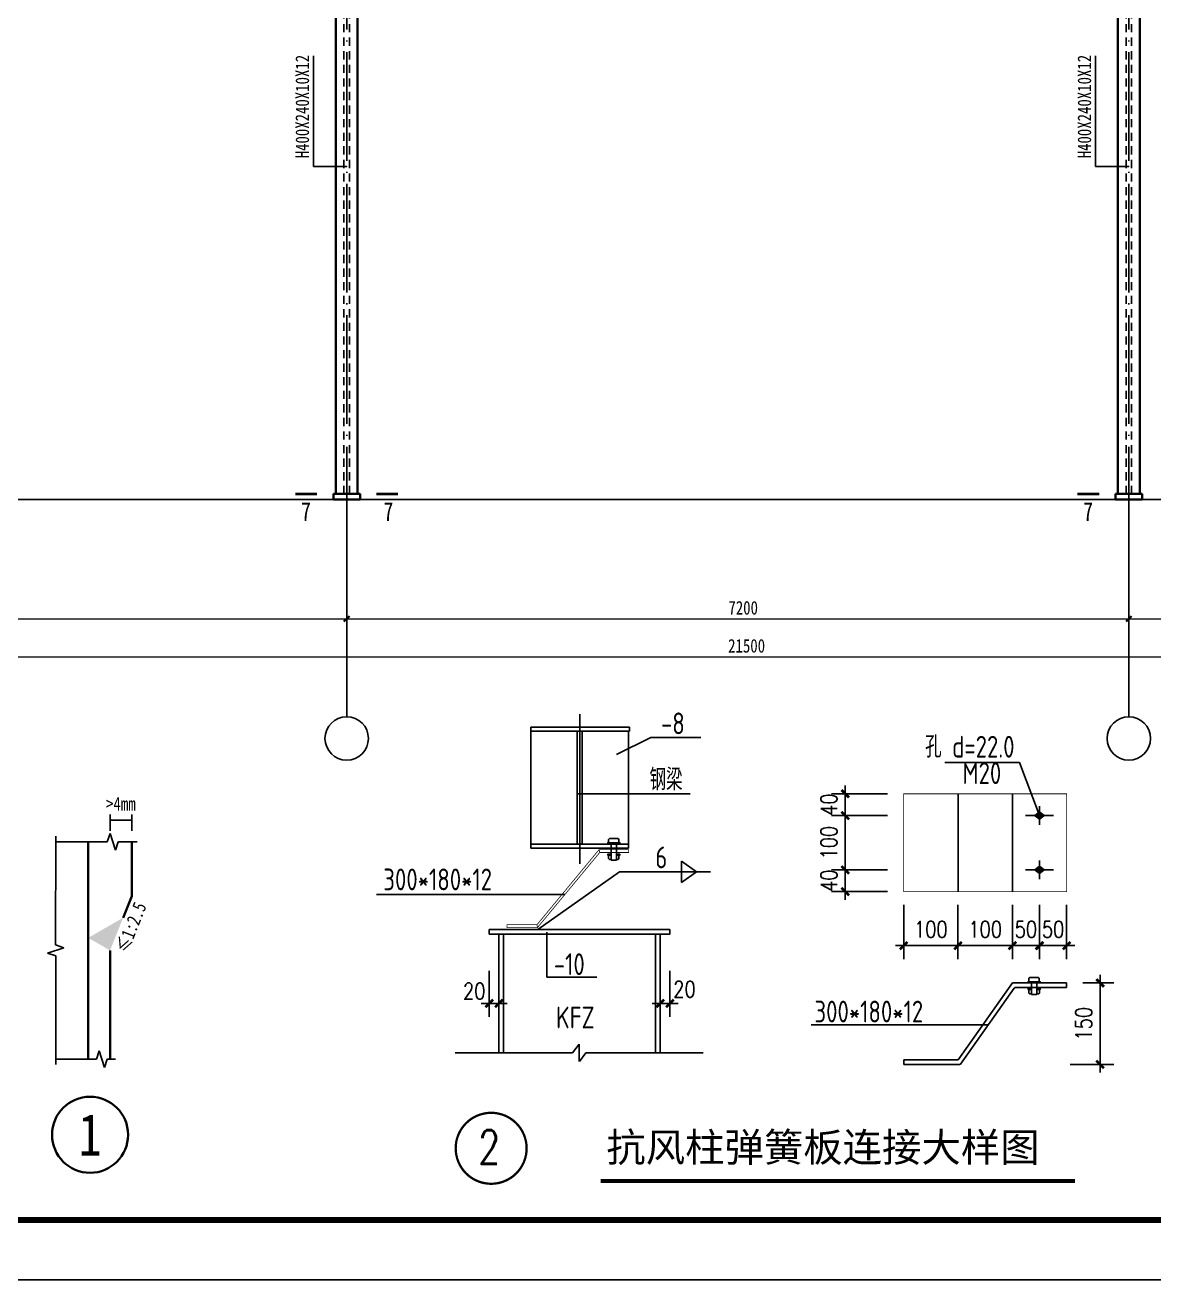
# Model space of a CAD drawing. Extents: x 32461 to 402082, y -617694 to 182569.
# Drawn here: x 346244 to 367027, y -500452 to -477352 of the extents above; entities that cross this region are included whole.
import ezdxf
from ezdxf.enums import TextEntityAlignment as Align

# ---------------------------------------------------------------- set-up
doc = ezdxf.new("R2010")
doc.units = 0
doc.header["$LTSCALE"] = 1000
doc.header["$MEASUREMENT"] = 0
for name, pattern in [('4', [5, 1.5, -1, 1.5, -1]), ('6', [8.75, 5, -1.25, 1.25, -1.25]), ('DOTE', [2.42, 2, -0.2, 0.02, -0.2]), ('线型6', [8.75, 5, -1.25, 1.25, -1.25])]:
    doc.linetypes.add(name, pattern=pattern)
doc.layers.get('0').update_dxf_attribs({"linetype": 'CONTINUOUS'})
doc.layers.get('Defpoints').update_dxf_attribs({"linetype": 'CONTINUOUS'})
for name, color, linetype in [('10', 7, 'CONTINUOUS'), ('AXIS', 3, 'CONTINUOUS'), ('DIM_SYMB', 3, 'CONTINUOUS'), ('DOTE', 252, 'CONTINUOUS'), ('PUB_TEXT', 7, 'CONTINUOUS'), ('PUB_TITLE', 4, 'CONTINUOUS'), ('门窗', 3, '4')]:
    doc.layers.add(name, color=color, linetype=linetype)
for name, color, linetype, lineweight in [('墙线__粗线', 7, 'CONTINUOUS', 25), ('字符串标注', 9, 'CONTINUOUS', 25), ('尺寸标注', 2, 'CONTINUOUS', 35), ('层10', 7, 'CONTINUOUS', 35), ('层111', 9, '线型6', 25), ('层112', 9, 'CONTINUOUS', 25), ('层14', 2, 'CONTINUOUS', 35), ('柱子', 3, 'CONTINUOUS', 35)]:
    doc.layers.add(name, color=color, linetype=linetype, lineweight=lineweight)
doc.styles.add('-黑体', font='simhei.ttf')
doc.styles.add('DIM_FONT', font='SIMPLEX.shx', dxfattribs={"width": 0.8, "bigfont": 'bigfont.shx'})
doc.styles.add('PC_TEXTSTYLE', font='romans.shx', dxfattribs={"width": 0.8, "bigfont": 'hzfs.shx'})
doc.styles.add('TSSD_REIN', font='atssdeng.shx', dxfattribs={"width": 0.7, "bigfont": 'atssdchn.shx'})
doc.styles.add('宋体', font='')
doc.styles.get('宋体').set_extended_font_data('SimSun')
doc.dimstyles.new('DIMN$0', dxfattribs={"dimtxt": 300, "dimasz": 1, "dimexe": 250, "dimexo": 300, "dimgap": 150, "dimtad": 1, "dimdec": 0, "dimdsep": 46, "dimtxsty": 'DIM_FONT', "dimblk": '_DIMX', "dimcen": 2.5, "dimclrt": 7, "dimadec": 0, "dimazin": 0, "dimtfac": 1, "dimtdec": 0, "dimtix": 1, "dimtmove": 2, "dimatfit": 3, "dimldrblk": '_DIMX', "dimfxl": 0, "dimtolj": 1, "dimtzin": 0, "dimarcsym": 0})

# ---------------------------------------------------------------- blocks, each defined once
blk = doc.blocks.new('_DIMX')
blk.add_line((-150, 0), (150, 0))
at = {"const_width": 50}
blk.add_lwpolyline([(-70, -70), (70, 70)], dxfattribs=at)
blk = doc.blocks.new('*D166')
at = {"layer": 'AXIS', "color": 3, "lineweight": -2}
for p, q in [((354789, -494762), (354789, -495612)), ((354967, -494762), (354967, -495612)), ((354788, -495362), (354787, -495362)), ((354789, -495362), (354967, -495362)), ((354968, -495362), (354969, -495362))]:
    blk.add_line(p, q, dxfattribs=at)
at = {"layer": 'Defpoints', "color": 0}
for p in [(354789, -494462), (354967, -494462), (354967, -495362)]:
    blk.add_point(p, dxfattribs=at)
at = {"layer": 'AXIS', "color": 3, "lineweight": -2}
blk.add_blockref('_DIMX', (354789, -495362), dxfattribs=at)
at = {"layer": 'AXIS', "color": 3, "lineweight": -2, "rotation": 180}
blk.add_blockref('_DIMX', (354967, -495362), dxfattribs=at)
at = {"layer": 'AXIS', "color": 7, "insert": (354513, -495135), "char_height": 300, "attachment_point": 5, "style": 'DIM_FONT'}
blk.add_mtext('\\A1;20', dxfattribs=at)
blk = doc.blocks.new('*D167')
at = {"layer": 'AXIS', "color": 3, "lineweight": -2}
for p, q in [((357938, -494762), (357938, -495612)), ((358116, -494762), (358116, -495612)), ((357937, -495362), (357936, -495362)), ((358116, -495362), (357938, -495362)), ((358117, -495362), (358118, -495362))]:
    blk.add_line(p, q, dxfattribs=at)
at = {"layer": 'Defpoints', "color": 0}
for p in [(357938, -494462), (358116, -494462), (357938, -495362)]:
    blk.add_point(p, dxfattribs=at)
at = {"layer": 'AXIS', "color": 3, "lineweight": -2}
blk.add_blockref('_DIMX', (357938, -495362), dxfattribs=at)
at = {"layer": 'AXIS', "color": 3, "lineweight": -2, "rotation": 180}
blk.add_blockref('_DIMX', (358116, -495362), dxfattribs=at)
at = {"layer": 'AXIS', "color": 7, "insert": (358384, -495100), "char_height": 300, "attachment_point": 5, "style": 'DIM_FONT'}
blk.add_mtext('\\A1;20', dxfattribs=at)
blk = doc.blocks.new('*D168')
at = {"layer": 'AXIS', "color": 3, "lineweight": -2}
for p, q in [((362120, -492903), (361094, -492903)), ((361344, -492902), (361344, -492901)), ((361344, -492903), (361344, -493303)), ((362120, -493303), (361094, -493303)), ((361344, -493304), (361344, -493305))]:
    blk.add_line(p, q, dxfattribs=at)
at = {"layer": 'Defpoints', "color": 0}
for p in [(362420, -492903), (361344, -493303), (362420, -493303)]:
    blk.add_point(p, dxfattribs=at)
at = {"layer": 'AXIS', "color": 3, "lineweight": -2}
for p, rotation in [((361344, -492903), 270), ((361344, -493303), 90)]:
    blk.add_blockref('_DIMX', p, dxfattribs=dict(at, rotation=rotation))
at = {"layer": 'AXIS', "color": 7, "insert": (361044, -493103), "char_height": 300, "attachment_point": 5, "rotation": 90, "style": 'DIM_FONT'}
blk.add_mtext('\\A1;40', dxfattribs=at)
blk = doc.blocks.new('*D169')
at = {"layer": 'AXIS', "color": 3, "lineweight": -2}
for p, q in [((362120, -491903), (361094, -491903)), ((361344, -491904), (361344, -492902)), ((362120, -492903), (361094, -492903))]:
    blk.add_line(p, q, dxfattribs=at)
at = {"layer": 'Defpoints', "color": 0}
for p in [(362420, -491903), (361344, -492903), (362420, -492903)]:
    blk.add_point(p, dxfattribs=at)
at = {"layer": 'AXIS', "color": 3, "lineweight": -2}
for p, rotation in [((361344, -491903), 90), ((361344, -492903), 270)]:
    blk.add_blockref('_DIMX', p, dxfattribs=dict(at, rotation=rotation))
at = {"layer": 'AXIS', "color": 7, "insert": (361044, -492403), "char_height": 300, "attachment_point": 5, "rotation": 90, "style": 'DIM_FONT'}
blk.add_mtext('\\A1;100', dxfattribs=at)
blk = doc.blocks.new('*D170')
at = {"layer": 'AXIS', "color": 3, "lineweight": -2}
for p, q in [((362120, -491503), (361094, -491503)), ((361344, -491502), (361344, -491501)), ((361344, -491503), (361344, -491903)), ((362120, -491903), (361094, -491903)), ((361344, -491904), (361344, -491905))]:
    blk.add_line(p, q, dxfattribs=at)
at = {"layer": 'Defpoints', "color": 0}
for p in [(362420, -491503), (361344, -491903), (362420, -491903)]:
    blk.add_point(p, dxfattribs=at)
at = {"layer": 'AXIS', "color": 3, "lineweight": -2}
for p, rotation in [((361344, -491503), 270), ((361344, -491903), 90)]:
    blk.add_blockref('_DIMX', p, dxfattribs=dict(at, rotation=rotation))
at = {"layer": 'AXIS', "color": 7, "insert": (361044, -491703), "char_height": 300, "attachment_point": 5, "rotation": 90, "style": 'DIM_FONT'}
blk.add_mtext('\\A1;40', dxfattribs=at)
blk = doc.blocks.new('*D171')
at = {"layer": 'AXIS', "color": 3, "lineweight": -2}
for p, q in [((364921, -493550), (364921, -494548)), ((365421, -493550), (365421, -494548)), ((364920, -494298), (364919, -494298)), ((365421, -494298), (364921, -494298)), ((365422, -494298), (365423, -494298))]:
    blk.add_line(p, q, dxfattribs=at)
at = {"layer": 'Defpoints', "color": 0}
for p in [(364921, -493250), (365421, -493250), (364921, -494298)]:
    blk.add_point(p, dxfattribs=at)
at = {"layer": 'AXIS', "color": 3, "lineweight": -2}
blk.add_blockref('_DIMX', (364921, -494298), dxfattribs=at)
at = {"layer": 'AXIS', "color": 3, "lineweight": -2, "rotation": 180}
blk.add_blockref('_DIMX', (365421, -494298), dxfattribs=at)
at = {"layer": 'AXIS', "color": 7, "insert": (365171, -493998), "char_height": 300, "attachment_point": 5, "style": 'DIM_FONT'}
blk.add_mtext('\\A1;50', dxfattribs=at)
blk = doc.blocks.new('*D172')
at = {"layer": 'AXIS', "color": 3, "lineweight": -2}
for p, q in [((364421, -493550), (364421, -494548)), ((364921, -493550), (364921, -494548)), ((364420, -494298), (364419, -494298)), ((364921, -494298), (364421, -494298)), ((364922, -494298), (364923, -494298))]:
    blk.add_line(p, q, dxfattribs=at)
at = {"layer": 'Defpoints', "color": 0}
for p in [(364421, -493250), (364921, -493250), (364421, -494298)]:
    blk.add_point(p, dxfattribs=at)
at = {"layer": 'AXIS', "color": 3, "lineweight": -2}
blk.add_blockref('_DIMX', (364421, -494298), dxfattribs=at)
at = {"layer": 'AXIS', "color": 3, "lineweight": -2, "rotation": 180}
blk.add_blockref('_DIMX', (364921, -494298), dxfattribs=at)
at = {"layer": 'AXIS', "color": 7, "insert": (364671, -493998), "char_height": 300, "attachment_point": 5, "style": 'DIM_FONT'}
blk.add_mtext('\\A1;50', dxfattribs=at)
blk = doc.blocks.new('*D173')
at = {"layer": 'AXIS', "color": 3, "lineweight": -2}
for p, q in [((363420, -493550), (363420, -494548)), ((364421, -493550), (364421, -494548)), ((364420, -494298), (363421, -494298))]:
    blk.add_line(p, q, dxfattribs=at)
at = {"layer": 'Defpoints', "color": 0}
for p in [(363420, -493250), (364421, -493250), (363420, -494298)]:
    blk.add_point(p, dxfattribs=at)
at = {"layer": 'AXIS', "color": 3, "lineweight": -2, "rotation": 180}
blk.add_blockref('_DIMX', (363420, -494298), dxfattribs=at)
at = {"layer": 'AXIS', "color": 3, "lineweight": -2}
blk.add_blockref('_DIMX', (364421, -494298), dxfattribs=at)
at = {"layer": 'AXIS', "color": 7, "insert": (363921, -493998), "char_height": 300, "attachment_point": 5, "style": 'DIM_FONT'}
blk.add_mtext('\\A1;100', dxfattribs=at)
blk = doc.blocks.new('*D174')
at = {"layer": 'AXIS', "color": 3, "lineweight": -2}
for p, q in [((362420, -493550), (362420, -494548)), ((363420, -493550), (363420, -494548)), ((363419, -494298), (362421, -494298))]:
    blk.add_line(p, q, dxfattribs=at)
at = {"layer": 'Defpoints', "color": 0}
for p in [(362420, -493250), (363420, -493250), (362420, -494298)]:
    blk.add_point(p, dxfattribs=at)
at = {"layer": 'AXIS', "color": 3, "lineweight": -2, "rotation": 180}
blk.add_blockref('_DIMX', (362420, -494298), dxfattribs=at)
at = {"layer": 'AXIS', "color": 3, "lineweight": -2}
blk.add_blockref('_DIMX', (363420, -494298), dxfattribs=at)
at = {"layer": 'AXIS', "color": 7, "insert": (362920, -493998), "char_height": 300, "attachment_point": 5, "style": 'DIM_FONT'}
blk.add_mtext('\\A1;100', dxfattribs=at)

msp = doc.modelspace()

# ---------------------------------------------------------------- hatches: boundary and pattern name
at = {"layer": '墙线__粗线'}
msp.add_hatch(color=9, dxfattribs=at).paths.add_polyline_path([(347807.6, -494385.8), (347407.6, -494154.9), (348047.8, -493785.2), (347807.6, -494385.8)])

# ---------------------------------------------------------------- linework, layer by layer
for p, q in [((293415.5, -486083.2, -988), (383100.8, -486083.2, -988)), ((355683.8, -494003.5, 400), (357188, -492938.4, 400)), ((357188, -492938.4, 400), (358862.8, -492938.4, 400)), ((358328, -492740.6, 400), (358328, -493135.6, 400)), ((358603.9, -492938.9, 400), (358328, -492740.6, 400)), ((358328, -493135.6, 400), (358603.9, -492938.9, 400)), ((356180.5, -493359.9, 400), (352715.3, -493359.9, 400)), ((354788.9, -494003.5, 400), (358116.1, -494003.5, 400)), ((354788.9, -494003.5, 400), (354788.9, -494085.5, 400)), ((354788.9, -494085.5, 400), (358116.1, -494085.5, 400)), ((358116.1, -494003.5, 400), (358116.1, -494085.5, 400)), ((364453.1, -495080.1, 400), (364470.9, -495071.9, 400)), ((363979.6, -495754.8, 400), (360716.5, -495754.8, 400))]:
    msp.add_line(p, q)
at = {"color": 1, "linetype": '6'}
msp.add_line((356454.8, -490039.4, 400), (356454.8, -492790.8, 400), dxfattribs=at)
at = {"color": 2}
for p, q in [((355554.8, -490276, 400), (357374.2, -490276, 400)), ((355554.8, -490276, 400), (355554.8, -490351.6, 400)), ((355554.8, -490351.6, 400), (357374.2, -490351.6, 400)), ((356411.2, -490351.6, 400), (356411.2, -492427.9, 400)), ((356498.3, -490351.6, 400), (356498.3, -492427.9, 400)), ((357374.2, -490276, 400), (357374.2, -490351.6, 400)), ((355554.8, -492427.9, 400), (357354.8, -492427.9, 400)), ((355554.8, -492427.9, 400), (355554.8, -492503.5, 400)), ((357354.8, -492427.9, 400), (357354.8, -492503.5, 400)), ((355554.8, -492503.5, 400), (357354.8, -492503.5, 400)), ((354967.3, -494085.5, 400), (354967.3, -496261.5, 400)), ((354967.3, -494085.5, 400), (354967.3, -496179.5, 400)), ((355053.4, -494085.5, 400), (355053.4, -496261.5, 400)), ((355053.4, -494085.5, 400), (355053.4, -496179.5, 400)), ((355851.5, -494880.4, 400), (355851.5, -494050.9, 400)), ((357851.6, -494085.5, 400), (357851.6, -496179.5, 400)), ((357851.6, -494085.5, 400), (357851.6, -496261.5, 400)), ((357937.7, -494085.5, 400), (357937.7, -496179.5, 400)), ((355851.5, -494880.4, 400), (356769.1, -494880.4, 400)), ((356323.1, -496273.7, 400), (356447.4, -496112.2, 400)), ((356447.4, -496112.2, 400), (356447.4, -496428.8, 400)), ((356323.6, -496273.7, 400), (354161.6, -496273.7, 400)), ((356449.3, -496432, 400), (356571.1, -496273.7, 400)), ((356571.1, -496273.7, 400), (358728.5, -496273.7, 400))]:
    msp.add_line(p, q, dxfattribs=at)
at = {"color": 3}
for p, q in [((355554.8, -492427.9, 400), (355554.8, -490351.6, 400)), ((357354.8, -492427.9, 400), (357354.8, -490351.6, 400))]:
    msp.add_line(p, q, dxfattribs=at)
at = {"color": 4}
for p, q in [((363420.4, -491503.3, 400), (363420.4, -493303.3, 400)), ((364420.8, -491503.3, 400), (364420.8, -493303.3, 400)), ((364420.8, -494985.9, 400), (363420.4, -496399.9, 400)), ((365420.8, -494985.9, 400), (364420.8, -494985.9, 400)), ((365420.8, -494985.9, 400), (365420.8, -495071.9, 400)), ((364453.1, -495080.1, 400), (363466.7, -496477.8, 400)), ((365420.8, -495071.9, 400), (364470.9, -495071.9, 400)), ((363420.4, -496399.9, 400), (362420.4, -496399.9, 400)), ((362420.4, -496399.9, 400), (362420.4, -496485.9, 400)), ((363448.9, -496485.9, 400), (362420.4, -496485.9, 400)), ((363448.9, -496485.9, 400), (363466.7, -496477.8, 400))]:
    msp.add_line(p, q, dxfattribs=at)
at = {"color": 1}
for p, q in [((356986, -492341.5, 400), (357002, -492325.5, 400)), ((356986, -492341.5, 400), (356986, -492405.5, 400)), ((357002, -492325.5, 400), (357162, -492325.5, 400)), ((357034, -492405.5, 400), (357034.3, -492724.5, 400)), ((357130, -492405.5, 400), (357130.3, -492724.5, 400)), ((357178, -492341.5, 400), (357162, -492325.5, 400)), ((357178, -492341.5, 400), (357178, -492405.5, 400)), ((356986.1, -492644.4, 400), (357000.6, -492629.9, 400)), ((356986.1, -492644.4, 400), (356986.1, -492696.4, 400)), ((356986.1, -492696.4, 400), (356986.1, -492644.4, 400)), ((356986.1, -492696.4, 400), (357002.1, -492712.4, 400)), ((357002.1, -492712.4, 400), (357034.1, -492712.4, 400)), ((357130.1, -492712.4, 400), (357162.1, -492712.4, 400)), ((357178.1, -492696.4, 400), (357162.1, -492712.4, 400)), ((357178.1, -492644.4, 400), (357163.6, -492629.9, 400)), ((357178.1, -492644.4, 400), (357178.1, -492696.4, 400)), ((357178.1, -492696.4, 400), (357178.1, -492644.4, 400)), ((357130.3, -492724.5, 400), (357034.3, -492724.5, 400)), ((364725.7, -494899.5, 400), (364741.7, -494883.5, 400)), ((364725.7, -494899.5, 400), (364725.7, -494963.5, 400)), ((364741.7, -494883.5, 400), (364901.7, -494883.5, 400)), ((364773.7, -494963.5, 400), (364774, -495199.1, 400)), ((364869.7, -494963.5, 400), (364870, -495199.1, 400)), ((364917.7, -494899.5, 400), (364901.7, -494883.5, 400)), ((364917.7, -494899.5, 400), (364917.7, -494963.5, 400)), ((364725.8, -495119, 400), (364740.3, -495104.5, 400)), ((364725.8, -495119, 400), (364725.8, -495171, 400)), ((364725.8, -495171, 400), (364725.8, -495119, 400)), ((364725.8, -495171, 400), (364741.8, -495187, 400)), ((364741.8, -495187, 400), (364773.8, -495187, 400)), ((364870, -495199.1, 400), (364774, -495199.1, 400)), ((364869.8, -495187, 400), (364901.8, -495187, 400)), ((364917.8, -495171, 400), (364901.8, -495187, 400)), ((364917.8, -495119, 400), (364903.2, -495104.5, 400)), ((364917.8, -495119, 400), (364917.8, -495171, 400)), ((364917.8, -495171, 400), (364917.8, -495119, 400))]:
    msp.add_line(p, q, dxfattribs=at)
at = {"color": 4, "const_width": 14, "elevation": 400}
msp.add_lwpolyline([(365420.8, -491503.3), (362420.4, -491503.3), (362420.4, -493303.3), (365420.8, -493303.3)], close=True, dxfattribs=at)
at = {"color": 1, "elevation": 400}
for points in [[(357034, -492420), (356971, -492420), (356971, -492405.5), (357194.2, -492405.5), (357194.2, -492420), (357130, -492420)], [(357034.1, -492629.9), (356971, -492629.9), (356971, -492615.4), (357034.1, -492615.4)], [(357130.1, -492615.4), (357194.3, -492615.4), (357194.3, -492629.9), (357130.1, -492629.9)], [(364773.7, -494978), (364710.6, -494978), (364710.6, -494963.5), (364933.9, -494963.5), (364933.9, -494978), (364869.7, -494978)], [(364773.8, -495104.5), (364710.7, -495104.5), (364710.7, -495090), (364773.8, -495090)], [(364869.8, -495090), (364934, -495090), (364934, -495104.5), (364869.8, -495104.5)]]:
    msp.add_lwpolyline(points, dxfattribs=at)
at = {"color": 4, "const_width": 14, "elevation": 400}
for points in [[(355668.4, -493914.1), (356811.7, -492530.6), (357354.8, -492530.6), (357354.8, -492582.9), (356825, -492582.9), (355677.4, -493966.5), (355114.6, -493966.5), (355114.6, -493914.1), (355668.4, -493914.1)], [(356811.7, -492530.6), (356825, -492582.9)], [(355668.4, -493914.1), (355677.4, -493966.5)]]:
    msp.add_lwpolyline(points, dxfattribs=at)
at = {"layer": '10', "color": 253}
for p, q in [((364920.8, -492075.4, 400), (364920.8, -491731.3, 400)), ((365178.9, -491903.3, 400), (364662.8, -491903.3, 400)), ((365178.9, -492903.3, 400), (364662.8, -492903.3, 400)), ((364920.8, -493075.4, 400), (364920.8, -492731.3, 400))]:
    msp.add_line(p, q, dxfattribs=at)
at = {"layer": '10', "const_width": 42, "elevation": 764}
msp.add_lwpolyline([(355478.3, -498029.1, 1), (354171.7, -498029.1, 1), (355478.3, -498029.1, 1)], format="xyb", close=True, dxfattribs=at)
at = {"layer": '10'}
for points in [[(365032.7, -491903.3, 400), (364920.8, -491817.3, 400), (364920.8, -491989.4, 400), (364809, -491903.3, 400)], [(365032.7, -492903.3, 400), (364920.8, -492817.3, 400), (364920.8, -492989.4, 400), (364809, -492903.3, 400)]]:
    msp.add_solid(points, dxfattribs=at)
at = {"layer": 'AXIS', "linetype": 'ByBlock'}
for p, q in [((357767.5, -490466.9, 400), (357133.4, -490777.1, 400)), ((357767.5, -490466.9, 400), (358685.1, -490466.9, 400)), ((364553.2, -490927.2, 400), (363176.3, -490927.2, 400)), ((364920.8, -491903.3, 400), (364553.2, -490927.2, 400)), ((356418, -491501.6, 400), (358486.9, -491501.6, 400))]:
    msp.add_line(p, q, dxfattribs=at)
at = {"layer": 'AXIS'}
msp.add_line((357937.7, -494085.5, 400), (357937.7, -496261.5, 400), dxfattribs=at)
at = {"layer": 'DIM_SYMB', "const_width": 70, "elevation": -764}
msp.add_lwpolyline([(356840.2, -498632.1), (365572.8, -498632.1)], dxfattribs=at)
at = {"layer": 'DOTE', "linetype": 'DOTE'}
for p, q in [((352165.5, -487112.9, -988), (352165.5, -461594, -1976)), ((366565.5, -487112.9, -988), (366565.5, -461594, -1976))]:
    msp.add_line(p, q, dxfattribs=at)
at = {"layer": 'PUB_TITLE'}
msp.add_lwpolyline([(287572.4, -500451.9), (402082.4, -500451.9), (402082.4, -454251.9), (287572.4, -454251.9)], close=True, dxfattribs=at)
at = {"layer": 'PUB_TITLE', "const_width": 110}
msp.add_lwpolyline([(290322.4, -499351.9), (400982.4, -499351.9), (400982.4, -455351.9), (290322.4, -455351.9)], close=True, dxfattribs=at)
at = {"layer": '墙线__粗线', "color": 9}
for p, q in [((347807.6, -491885.8, 700), (347807.6, -492185.8, 700)), ((347807.6, -491985.8, 700), (348207.6, -491985.8, 700)), ((348207.6, -491885.8, 700), (348207.6, -492185.8, 700)), ((347757.6, -492385.8, 700), (347807.6, -492231.9, 700)), ((347807.6, -492231.9, 700), (347907.3, -492539.1, 700)), ((346804.4, -494285.8, 700), (346807.6, -492285.8, 700)), ((347407.6, -492385.8, 700), (346807.6, -492385.8, 700)), ((347407.6, -492385.8, 700), (347757.6, -492385.8, 700)), ((347907.3, -492539.1, 700), (347957.6, -492385.3, 700)), ((347957.6, -492385.3, 700), (348307.6, -492385.8, 700)), ((346653.7, -494435.8, 700), (346958.2, -494336.1, 700)), ((346958.2, -494336.1, 700), (346804.4, -494285.8, 700)), ((346807.6, -494485.8, 700), (346653.7, -494435.8, 700)), ((346807.6, -496485.8, 700), (346807.6, -494485.8, 700)), ((347407.6, -496385.8, 700), (346807.6, -496385.8, 700)), ((347407.6, -496385.8, 700), (347557.6, -496385.8, 700)), ((347557.6, -496385.8, 700), (347607.6, -496231.9, 700)), ((347607.6, -496231.9, 700), (347707.3, -496539.4, 700)), ((347707.3, -496539.4, 700), (347757.6, -496385.6, 700)), ((347757.6, -496385.6, 700), (347907.6, -496385.8, 700))]:
    msp.add_line(p, q, dxfattribs=at)
at = {"layer": '墙线__粗线', "color": 2, "lineweight": 35}
for p, q in [((347407.6, -494154.9, 700), (347407.6, -492385.8, 700)), ((348207.6, -493385.8, 700), (348207.6, -492385.8, 700)), ((348047.8, -493785.2, 700), (348207.6, -493385.8, 700))]:
    msp.add_line(p, q, dxfattribs=at)
at = {"layer": '墙线__粗线', "color": 3, "lineweight": 35}
for p, q in [((347407.6, -496385.8, 700), (347407.6, -494154.9, 700)), ((347807.6, -496385.8, 700), (347807.6, -494385.8, 700))]:
    msp.add_line(p, q, dxfattribs=at)
at = {"layer": '字符串标注'}
for p, q in [((351552, -479956.6, -988), (351552, -477917.5, -988)), ((365952, -479956.6, -988), (365952, -477917.5, -988)), ((351552, -479956.6, -988), (352165.5, -479956.6, -988)), ((365952, -479956.6, -988), (366565.5, -479956.6, -988))]:
    msp.add_line(p, q, dxfattribs=at)
at = {"layer": '字符串标注', "linetype": 'Continuous', "const_width": 10}
for points in [[(352170.5, -479956.6, 1), (352160.5, -479956.6, 1)], [(366570.5, -479956.6, 1), (366560.5, -479956.6, 1)]]:
    msp.add_lwpolyline(points, format="xyb", close=True, dxfattribs=at)
at = {"layer": '尺寸标注', "lineweight": 9}
for p, q in [((337965.5, -488283.2, -988), (380965.5, -488283.2, -988)), ((294965.5, -488983.2, -988), (380965.5, -488983.2, -988))]:
    msp.add_line(p, q, dxfattribs=at)
at = {"layer": '尺寸标注', "lineweight": 35}
for p, q in [((352115.5, -488333.2, -988), (352215.5, -488233.2, -988)), ((366515.5, -488333.2, -988), (366615.5, -488233.2, -988))]:
    msp.add_line(p, q, dxfattribs=at)
at = {"layer": '层10', "const_width": 45, "elevation": -988}
for points in [[(351219.5, -485983.2), (351619.5, -485983.2)], [(353111.5, -485983.2), (352711.5, -485983.2)], [(365619.5, -485983.2), (366019.5, -485983.2)]]:
    msp.add_lwpolyline(points, dxfattribs=at)
at = {"layer": '层10'}
msp.add_circle((347440.4, -497780.3, 700), 700, dxfattribs=at)
at = {"layer": '层111'}
for p, q in [((352165.5, -486383.2, -988), (352165.5, -490083.2, -988)), ((366565.5, -486383.2, -988), (366565.5, -490083.2, -988))]:
    msp.add_line(p, q, dxfattribs=at)
at = {"layer": '层112'}
for centre in [(352165.5, -490483.2, -988), (366565.5, -490483.2, -988)]:
    msp.add_circle(centre, 400, dxfattribs=at)
at = {"layer": '层14', "elevation": -988}
for points in [[(351919.5, -485983.2), (351919.5, -486083.2)], [(351919.5, -485983.2), (352115.5, -485983.2)], [(352411.5, -485983.2), (351919.5, -485983.2)], [(352215.5, -485983.2), (352411.5, -485983.2)], [(352411.5, -486083.2), (352411.5, -485983.2)], [(366319.5, -485983.2), (366319.5, -486083.2)], [(366319.5, -485983.2), (366515.5, -485983.2)], [(366811.5, -485983.2), (366319.5, -485983.2)], [(366615.5, -485983.2), (366811.5, -485983.2)], [(366811.5, -486083.2), (366811.5, -485983.2)], [(351919.5, -486083.2), (352411.5, -486083.2)], [(366319.5, -486083.2), (366811.5, -486083.2)]]:
    msp.add_lwpolyline(points, dxfattribs=at)
at = {"layer": '柱子', "elevation": -988}
for points in [[(351965.5, -485983.2), (351965.5, -462781.5)], [(352365.5, -485983.2), (352365.5, -462781.5)], [(366365.5, -485983.2), (366365.5, -463933.4)], [(366765.5, -485983.2), (366765.5, -463933.4)]]:
    msp.add_lwpolyline(points, dxfattribs=at)
at = {"layer": '门窗', "ltscale": 0.1, "elevation": -988}
for points in [[(352115.5, -485983.2), (352115.5, -462781.5)], [(352215.5, -485983.2), (352215.5, -462803)], [(366515.5, -485983.2), (366515.5, -463933.4)], [(366615.5, -485983.2), (366615.5, -463933.4)]]:
    msp.add_lwpolyline(points, dxfattribs=at)

# ---------------------------------------------------------------- texts
at = {"layer": '10', "style": 'PC_TEXTSTYLE', "width": 0.79899}
msp.add_text('2', height=622.2, dxfattribs=at).set_placement((354587.6, -498315.5, 764), (354990, -498315.5, 764), align=Align.FIT)
at = {"layer": 'AXIS', "linetype": 'ByBlock', "style": 'TSSD_REIN', "width": 0.8}
for s, p in [('-8', (357951.8, -490406.8, 702)), ('孔 d=22.0', (362814.7, -490836.6, 702)), ('钢梁', (357741.8, -491441.3, 702)), ('M20', (363501.4, -491323.4, 702)), ('6', (357847, -492873.7, 400)), ('300*180*12', (352839.7, -493279.3, 400)), ('-10', (355978.7, -494839.8, 702)), ('KFZ', (356018.8, -495821.4, 702)), ('300*180*12', (360777.7, -495711.5, 400))]:
    msp.add_text(s, height=400, dxfattribs=at).set_placement(p)
at = {"layer": 'PUB_TEXT', "style": '-黑体'}
msp.add_text('抗风柱弹簧板连接大样图', height=531.646, dxfattribs=at).set_placement((356945.6, -498276.2))
at = {"layer": '墙线__粗线', "color": 9, "style": '宋体', "width": 0.8}
msp.add_text('>4mm', height=250, dxfattribs=at).set_placement((348007.6, -491685.8, 700), align=Align.MIDDLE_CENTER)
msp.add_text('≤1:2.5', height=250, rotation=68.19859, dxfattribs=at).set_placement((348193.2, -493960.1, 700), align=Align.MIDDLE_CENTER)
at = {"layer": '字符串标注', "style": '宋体', "width": 0.8}
for p in [(351547, -478852.1, -988), (365947, -478852.1, -988)]:
    msp.add_text('H400X240X10X12', height=250, rotation=90, dxfattribs=at).set_placement(p, align=Align.BOTTOM_CENTER)
at = {"layer": '尺寸标注', "style": '宋体', "width": 0.8}
for s, p in [('7200', (359465.5, -488278.2, -988)), ('21500', (359528.1, -488978.2, -988))]:
    msp.add_text(s, height=250, dxfattribs=at).set_placement(p, align=Align.BOTTOM_CENTER)
at = {"layer": '层10', "style": '宋体'}
for s, height, width, p in [('7', 350, 0.771429, (351415.8, -486306.8, -1188)), ('7', 350, 0.771429, (352933.5, -486306.8, -1188)), ('7', 350, 0.771429, (365815.8, -486306.8, -1188)), ('1', 770, 0.8, (347440.4, -497780.3, 700))]:
    msp.add_text(s, height=height, dxfattribs=dict(at, width=width)).set_placement(p, align=Align.MIDDLE_CENTER)

# ---------------------------------------------------------------- dimensions: what is measured, and where the dimension line sits
at = {"color": 4}
msp.add_linear_dim(base=(366036.6, -494985.9, 400), p1=(365185.7, -496485.9, 400), p2=(365420.8, -494985.9, 400), angle=90, text='150', dimstyle='DIMN$0', override={"dimzin": 0, "dimblk1": '_DIMX', "dimblk2": '_DIMX', "dimsah": 1, "dimcen": 0.09, "dimclrd": 3, "dimclre": 3}, dxfattribs=at).render()
at = {"layer": 'AXIS'}
for base, p1, p2, angle, text, picture, middle in [((361344.5, -491903.3, 400), (362420.4, -491503.3, 400), (362420.4, -491903.3, 400), 90, '40', '*D170', (361044.5, -491703.3, 400)), ((361344.5, -492903.3, 400), (362420.4, -491903.3, 400), (362420.4, -492903.3, 400), 90, '100', '*D169', (361044.5, -492403.3, 400)), ((361344.5, -493303.3, 400), (362420.4, -492903.3, 400), (362420.4, -493303.3, 400), 90, '40', '*D168', (361044.5, -493103.3, 400)), ((362420.4, -494298, 400), (363420.4, -493249.8, 400), (362420.4, -493249.8, 400), 180, '100', '*D174', (362920.4, -493998, 400)), ((363420.4, -494298, 400), (364420.8, -493249.8, 400), (363420.4, -493249.8, 400), 180, '100', '*D173', (363920.6, -493998, 400)), ((364420.8, -494298, 400), (364920.8, -493249.8, 400), (364420.8, -493249.8, 400), 180, '50', '*D172', (364670.8, -493998, 400)), ((364920.8, -494298, 400), (365420.8, -493249.8, 400), (364920.8, -493249.8, 400), 180, '50', '*D171', (365170.8, -493998, 400))]:
    dim = msp.add_linear_dim(base=base, p1=p1, p2=p2, angle=angle, text=text, dimstyle='DIMN$0', override={"dimzin": 0, "dimblk1": '_DIMX', "dimblk2": '_DIMX', "dimsah": 1, "dimcen": 0.09, "dimclrd": 3, "dimclre": 3}, dxfattribs=at)
    dim.commit()
    dim.dimension.update_dxf_attribs({"geometry": picture, "text_midpoint": middle})
dim = msp.add_linear_dim(base=(354967.3, -495362.2, 400), p1=(354788.9, -494461.9, 400), p2=(354967.3, -494461.9, 400), text='20', dimstyle='DIMN$0', override={"dimzin": 0, "dimblk1": '_DIMX', "dimblk2": '_DIMX', "dimsah": 1, "dimcen": 0.09, "dimclrd": 3, "dimclre": 3}, dxfattribs=at)
dim.commit()
dim.dimension.update_dxf_attribs({"geometry": '*D166', "text_midpoint": (354513.1, -495134.6, 400), "dimtype": 160})
dim = msp.add_linear_dim(base=(357937.7, -495362.2, 400), p1=(358116.1, -494461.9, 400), p2=(357937.7, -494461.9, 400), angle=180, text='20', dimstyle='DIMN$0', override={"dimzin": 0, "dimblk1": '_DIMX', "dimblk2": '_DIMX', "dimsah": 1, "dimcen": 0.09, "dimclrd": 3, "dimclre": 3}, dxfattribs=at)
dim.commit()
dim.dimension.update_dxf_attribs({"geometry": '*D167', "text_midpoint": (358384.3, -495100.1, 400), "dimtype": 160})

doc.saveas('drawing.dxf')
